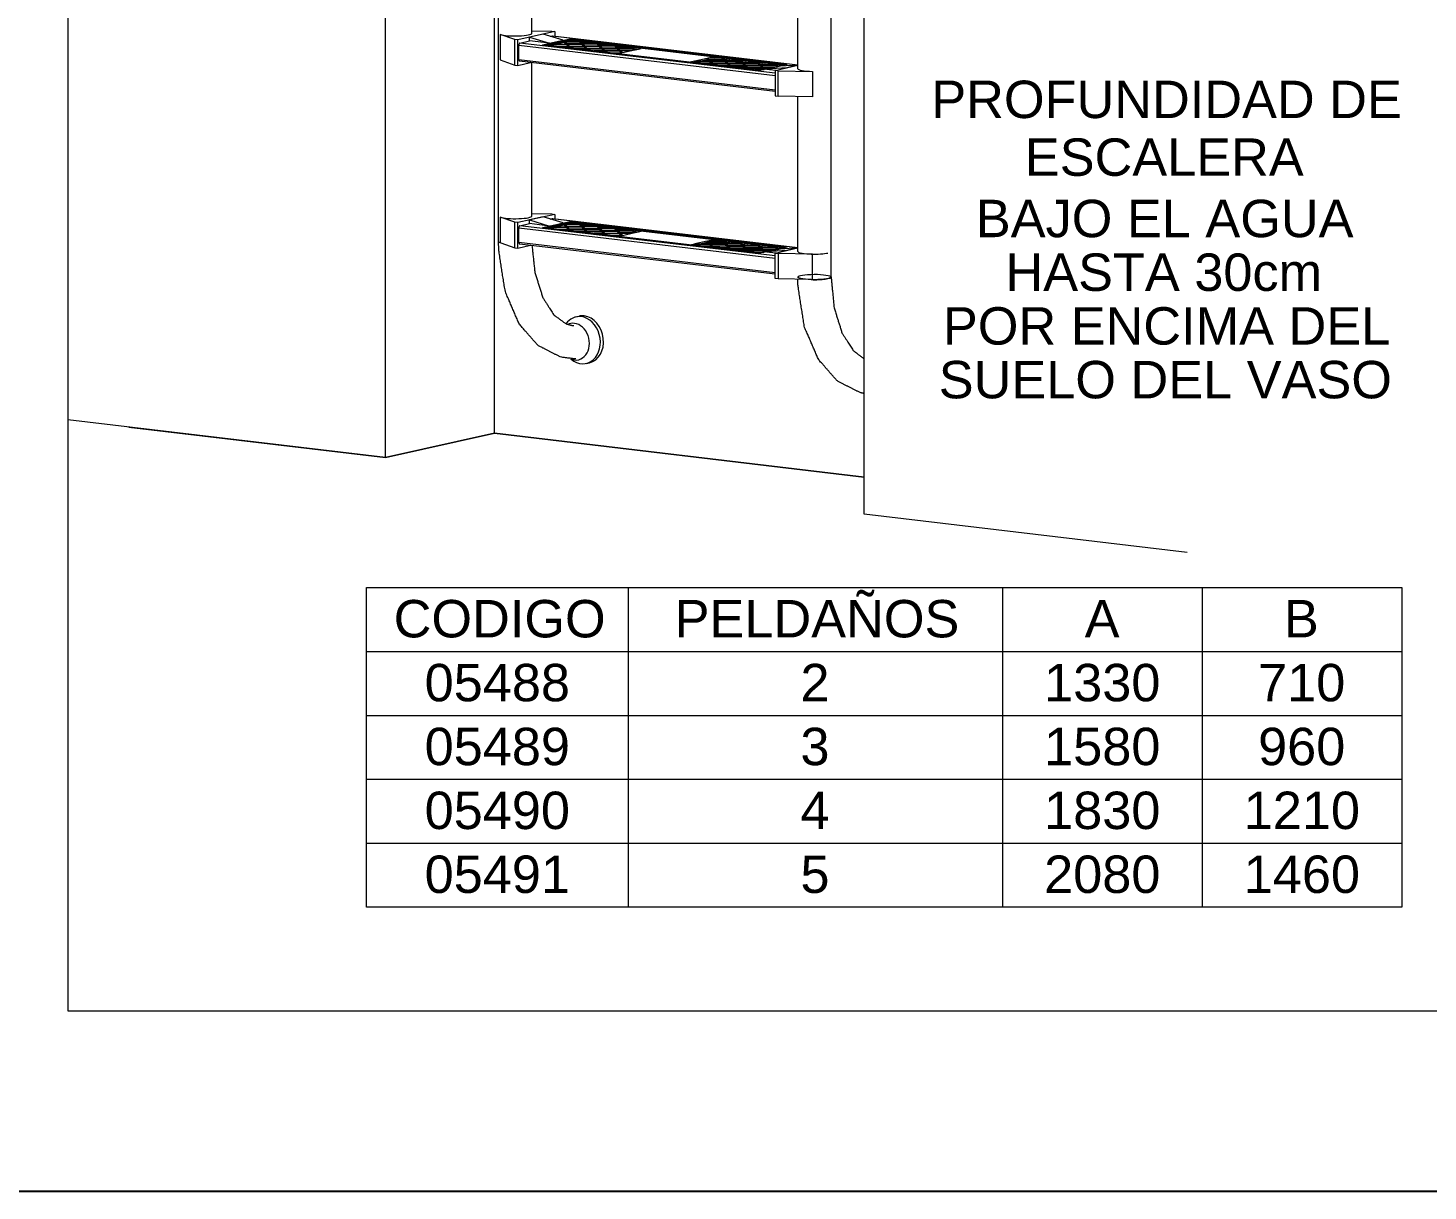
# Model space of a CAD drawing. Header units: millimetres. Extents: x 441156 to 441876, y 4514765 to 4515211.
# Drawn here: x 441280.01 to 441282.926, y 4514764.97 to 4514767.393 of the extents above; entities that cross this region are included whole.
import ezdxf

# ---------------------------------------------------------------- set-up
doc = ezdxf.new("R2010")
doc.units = ezdxf.units.MM
doc.layers.add('01_cartela', color=6, linetype='Continuous', plot=False)
doc.layers.add('A-DETL', color=7, linetype='Continuous', lineweight=50, true_color=0x008000)
doc.layers.add('G-ANNO-TEXT', color=7, linetype='Continuous', lineweight=9)
doc.styles.add('Arial_3', font='arial.ttf', dxfattribs={"height": 0.09})

msp = doc.modelspace()

# ---------------------------------------------------------------- linework, layer by layer
at = {"layer": '01_cartela', "color": 3}
msp.add_lwpolyline([(441262.99011848, 4514786.50546476), (441262.99011848, 4514764.97044075), (441293.62810654, 4514764.97044075), (441293.62810654, 4514786.50546476)], close=True, dxfattribs=at)
at = {"layer": 'A-DETL', "color": 7, "lineweight": 18}
for p, q in [((441280.09317569, 4514770.22837952), (441280.09317569, 4514765.34544075)), ((441280.9817441, 4514766.5488944), (441280.9817441, 4514768.58582382)), ((441280.75445161, 4514766.49829772), (441280.75445161, 4514768.53522715)), ((441280.9903839, 4514766.94827193), (441280.9903839, 4514768.52717733)), ((441281.68317371, 4514766.8744758), (441281.68317371, 4514768.45338148)), ((441281.75181874, 4514766.38022435), (441281.75181874, 4514768.41715378)), ((441281.05981926, 4514767.38219569), (441281.05981926, 4514767.70134072)), ((441281.61373836, 4514767.30839983), (441281.61373836, 4514767.63075505)), ((441280.9935712, 4514767.37983676), (441280.9935712, 4514767.32654784)), ((441281.02386312, 4514767.3691665), (441280.9935712, 4514767.37983676)), ((441281.02386312, 4514767.31587759), (441281.02386312, 4514767.3691665)), ((441281.03009667, 4514767.36842854), (441281.02386312, 4514767.3691665)), ((441281.10737612, 4514767.38563141), (441281.03009667, 4514767.36842854)), ((441281.08305582, 4514767.38021757), (441281.05441697, 4514767.37384239)), ((441281.05441697, 4514767.36622969), (441281.05441697, 4514767.37384239)), ((441281.05441697, 4514767.37384239), (441281.09618171, 4514767.36128536)), ((441281.05981926, 4514767.38718667), (441281.10114257, 4514767.38636937)), ((441281.08186229, 4514767.35809777), (441281.13913999, 4514767.37084813)), ((441281.12482057, 4514767.36766054), (441281.08305582, 4514767.38021757)), ((441281.09760423, 4514767.37584343), (441281.10283027, 4514767.37700678)), ((441281.10114257, 4514767.38636937), (441281.10737612, 4514767.38563141)), ((441281.10283027, 4514767.37700678), (441281.61373836, 4514767.31652289)), ((441281.10328377, 4514767.37703119), (441281.61373836, 4514767.31660099)), ((441281.10737612, 4514767.38563141), (441281.10737612, 4514767.37654672)), ((441281.13913999, 4514767.37084813), (441281.59169533, 4514767.31727234)), ((441281.13913999, 4514767.37084813), (441281.13913999, 4514767.36894496)), ((441281.03009667, 4514767.31513963), (441281.03009667, 4514767.36842854)), ((441281.03236959, 4514767.32706465), (441281.03236959, 4514767.35751546)), ((441281.03236959, 4514767.35751546), (441281.5661815, 4514767.2943201)), ((441281.03464252, 4514767.36182777), (441281.05441697, 4514767.36622969)), ((441281.5661815, 4514767.2989015), (441281.03464252, 4514767.36182777)), ((441281.09618171, 4514767.36128536), (441281.05441697, 4514767.36622969)), ((441281.53441762, 4514767.30452198), (441281.08186229, 4514767.35809777)), ((441281.08744359, 4514767.35743703), (441281.13913999, 4514767.36894496)), ((441281.10018813, 4514767.35899869), (441281.09118372, 4514767.35699425)), ((441281.09618171, 4514767.36128536), (441281.12482057, 4514767.36766054)), ((441281.10018813, 4514767.35709551), (441281.09676503, 4514767.35633351)), ((441281.10018813, 4514767.35709551), (441281.10018813, 4514767.35899869)), ((441281.10018813, 4514767.35899869), (441281.10353111, 4514767.35553251)), ((441281.10145899, 4514767.35577781), (441281.10018813, 4514767.35709551)), ((441281.12700864, 4514767.3649691), (441281.10147389, 4514767.35928491)), ((441281.10147389, 4514767.35928491), (441281.13174867, 4514767.36005439)), ((441281.13198734, 4514767.35980692), (441281.10171257, 4514767.35903743)), ((441281.10171257, 4514767.35903743), (441281.10529423, 4514767.35532378)), ((441281.13198734, 4514767.35790374), (441281.10350418, 4514767.3571798)), ((441281.12700864, 4514767.36306592), (441281.1111254, 4514767.35953021)), ((441281.11385113, 4514767.35431077), (441281.13672737, 4514767.35489221)), ((441281.13696604, 4514767.35464473), (441281.11561424, 4514767.35410204)), ((441281.12700864, 4514767.36306592), (441281.12700864, 4514767.3649691)), ((441281.13174867, 4514767.36005439), (441281.12700864, 4514767.3649691)), ((441281.12995706, 4514767.36000885), (441281.12700864, 4514767.36306592)), ((441281.14015261, 4514767.36789502), (441281.1282944, 4514767.36525531)), ((441281.1282944, 4514767.36525531), (441281.1564133, 4514767.36597)), ((441281.15817642, 4514767.36576127), (441281.12853308, 4514767.36500784)), ((441281.12853308, 4514767.36500784), (441281.1332731, 4514767.36009313)), ((441281.13696604, 4514767.35274156), (441281.12884897, 4514767.35253525)), ((441281.15817642, 4514767.3638581), (441281.13032469, 4514767.3631502)), ((441281.13198734, 4514767.35790374), (441281.13198734, 4514767.35980692)), ((441281.13672737, 4514767.35489221), (441281.13198734, 4514767.35980692)), ((441281.13493576, 4514767.35484667), (441281.13198734, 4514767.35790374)), ((441281.1332731, 4514767.36009313), (441281.16354788, 4514767.36086261)), ((441281.16378656, 4514767.36061514), (441281.13351178, 4514767.35984566)), ((441281.13351178, 4514767.35984566), (441281.1382518, 4514767.35493095)), ((441281.16378656, 4514767.35871197), (441281.13530339, 4514767.35798802)), ((441281.13696604, 4514767.35274156), (441281.13696604, 4514767.35464473)), ((441281.13696604, 4514767.35464473), (441281.14030903, 4514767.35117855)), ((441281.13823691, 4514767.35142386), (441281.13696604, 4514767.35274156)), ((441281.14015261, 4514767.36599185), (441281.13794591, 4514767.36550062)), ((441281.1382518, 4514767.35493095), (441281.16852658, 4514767.35570043)), ((441281.16876526, 4514767.35545296), (441281.13849048, 4514767.35468348)), ((441281.13849048, 4514767.35468348), (441281.14207214, 4514767.35096982)), ((441281.13913999, 4514767.36894496), (441281.58611402, 4514767.31602991)), ((441281.14015261, 4514767.36599185), (441281.14015261, 4514767.36789502)), ((441281.1564133, 4514767.36597), (441281.14015261, 4514767.36789502)), ((441281.14317857, 4514767.36563362), (441281.14015261, 4514767.36599185)), ((441281.16876526, 4514767.35354978), (441281.14028209, 4514767.35282584)), ((441281.15062904, 4514767.34995682), (441281.17350528, 4514767.35053825)), ((441281.17374396, 4514767.35029078), (441281.15239215, 4514767.34974809)), ((441281.15817642, 4514767.3638581), (441281.15817642, 4514767.36576127)), ((441281.16354788, 4514767.36086261), (441281.15890672, 4514767.36567482)), ((441281.15890672, 4514767.36567482), (441281.15890672, 4514767.36377164)), ((441281.15890672, 4514767.36377164), (441281.16175627, 4514767.36081708)), ((441281.19319122, 4514767.36161605), (441281.16066983, 4514767.36546609)), ((441281.16066983, 4514767.36546609), (441281.16507232, 4514767.36090136)), ((441281.17995648, 4514767.36127966), (441281.16274195, 4514767.36331761)), ((441281.16852658, 4514767.35570043), (441281.16378656, 4514767.36061514)), ((441281.16378656, 4514767.36061514), (441281.16378656, 4514767.35871197)), ((441281.16378656, 4514767.35871197), (441281.16673497, 4514767.3556549)), ((441281.16507232, 4514767.36090136), (441281.19319122, 4514767.36161605)), ((441281.19495433, 4514767.36140732), (441281.16531099, 4514767.36065389)), ((441281.16531099, 4514767.36065389), (441281.17005102, 4514767.35573918)), ((441281.17374396, 4514767.3483876), (441281.16562688, 4514767.3481813)), ((441281.19495433, 4514767.35950414), (441281.16710261, 4514767.35879625)), ((441281.16876526, 4514767.35354978), (441281.16876526, 4514767.35545296)), ((441281.17350528, 4514767.35053825), (441281.16876526, 4514767.35545296)), ((441281.17171367, 4514767.35049271), (441281.16876526, 4514767.35354978)), ((441281.17005102, 4514767.35573918), (441281.20032579, 4514767.35650866)), ((441281.20056447, 4514767.35626119), (441281.17028969, 4514767.35549171)), ((441281.17028969, 4514767.35549171), (441281.17502972, 4514767.350577)), ((441281.20056447, 4514767.35435801), (441281.17208131, 4514767.35363407)), ((441281.17374396, 4514767.3483876), (441281.17374396, 4514767.35029078)), ((441281.17374396, 4514767.35029078), (441281.17708694, 4514767.3468246)), ((441281.17501482, 4514767.3470699), (441281.17374396, 4514767.3483876)), ((441281.17502972, 4514767.350577), (441281.20530449, 4514767.35134648)), ((441281.20554317, 4514767.351099), (441281.17526839, 4514767.35032952)), ((441281.17526839, 4514767.35032952), (441281.17885005, 4514767.34661587)), ((441281.20554317, 4514767.34919583), (441281.17706, 4514767.34847188)), ((441281.18740695, 4514767.34560286), (441281.21028319, 4514767.3461843)), ((441281.21052187, 4514767.34593682), (441281.18917007, 4514767.34539413)), ((441281.19495433, 4514767.35950414), (441281.19495433, 4514767.36140732)), ((441281.20032579, 4514767.35650866), (441281.19568463, 4514767.36132086)), ((441281.19568463, 4514767.36132086), (441281.19568463, 4514767.35941769)), ((441281.19568463, 4514767.35941769), (441281.19853418, 4514767.35646312)), ((441281.22996913, 4514767.35726209), (441281.19744775, 4514767.36111214)), ((441281.19744775, 4514767.36111214), (441281.20185023, 4514767.3565474)), ((441281.2167344, 4514767.35692571), (441281.19951986, 4514767.35896365)), ((441281.20056447, 4514767.35435801), (441281.20056447, 4514767.35626119)), ((441281.20530449, 4514767.35134648), (441281.20056447, 4514767.35626119)), ((441281.20351288, 4514767.35130094), (441281.20056447, 4514767.35435801)), ((441281.20185023, 4514767.3565474), (441281.22996913, 4514767.35726209)), ((441281.23173224, 4514767.35705336), (441281.20208891, 4514767.35629993)), ((441281.20208891, 4514767.35629993), (441281.20682893, 4514767.35138522)), ((441281.21052187, 4514767.34403365), (441281.2024048, 4514767.34382734)), ((441281.23173224, 4514767.35515019), (441281.20388052, 4514767.35444229)), ((441281.20554317, 4514767.34919583), (441281.20554317, 4514767.351099)), ((441281.21028319, 4514767.3461843), (441281.20554317, 4514767.351099)), ((441281.20849158, 4514767.34613876), (441281.20554317, 4514767.34919583)), ((441281.20682893, 4514767.35138522), (441281.23710371, 4514767.3521547)), ((441281.23734238, 4514767.35190723), (441281.20706761, 4514767.35113775)), ((441281.20706761, 4514767.35113775), (441281.21180763, 4514767.34622304)), ((441281.23734238, 4514767.35000405), (441281.20885922, 4514767.34928011)), ((441281.21052187, 4514767.34403365), (441281.21052187, 4514767.34593682)), ((441281.21052187, 4514767.34593682), (441281.21386485, 4514767.34247064)), ((441281.21179273, 4514767.34271595), (441281.21052187, 4514767.34403365)), ((441281.21180763, 4514767.34622304), (441281.24208241, 4514767.34699252)), ((441281.24232108, 4514767.34674505), (441281.21204631, 4514767.34597557)), ((441281.21204631, 4514767.34597557), (441281.21562796, 4514767.34226191)), ((441281.24232108, 4514767.34484187), (441281.21383792, 4514767.34411793)), ((441281.22418487, 4514767.34124891), (441281.24706111, 4514767.34183034)), ((441281.24729978, 4514767.34158287), (441281.22594798, 4514767.34104018)), ((441281.23173224, 4514767.35515019), (441281.23173224, 4514767.35705336)), ((441281.23710371, 4514767.3521547), (441281.23246255, 4514767.35696691)), ((441281.23246255, 4514767.35696691), (441281.23246255, 4514767.35506373)), ((441281.23246255, 4514767.35506373), (441281.23531209, 4514767.35210916)), ((441281.26674704, 4514767.35290813), (441281.23422566, 4514767.35675818)), ((441281.23422566, 4514767.35675818), (441281.23862814, 4514767.35219345)), ((441281.25351231, 4514767.35257175), (441281.23629778, 4514767.3546097)), ((441281.24208241, 4514767.34699252), (441281.23734238, 4514767.35190723)), ((441281.23734238, 4514767.35190723), (441281.23734238, 4514767.35000405)), ((441281.23734238, 4514767.35000405), (441281.24029079, 4514767.34694699)), ((441281.23829537, 4514767.33957843), (441281.24729978, 4514767.34158287)), ((441281.23862814, 4514767.35219345), (441281.26674704, 4514767.35290813)), ((441281.26851015, 4514767.35269941), (441281.23886682, 4514767.35194597)), ((441281.23886682, 4514767.35194597), (441281.24360684, 4514767.34703127)), ((441281.26851015, 4514767.35079623), (441281.24065843, 4514767.35008834)), ((441281.24232108, 4514767.34484187), (441281.24232108, 4514767.34674505)), ((441281.24706111, 4514767.34183034), (441281.24232108, 4514767.34674505)), ((441281.24526949, 4514767.3417848), (441281.24232108, 4514767.34484187)), ((441281.24360684, 4514767.34703127), (441281.27388162, 4514767.34780075)), ((441281.2741203, 4514767.34755327), (441281.24384552, 4514767.34678379)), ((441281.24384552, 4514767.34678379), (441281.24858554, 4514767.34186908)), ((441281.26446879, 4514767.34540479), (441281.24563713, 4514767.34492616)), ((441281.24858554, 4514767.34186908), (441281.2741203, 4514767.34755327)), ((441281.26851015, 4514767.35079623), (441281.26851015, 4514767.35269941)), ((441281.27388162, 4514767.34780075), (441281.26924046, 4514767.35261295)), ((441281.26924046, 4514767.35261295), (441281.26924046, 4514767.35070977)), ((441281.26924046, 4514767.35070977), (441281.27209001, 4514767.34775521)), ((441281.27100357, 4514767.35240422), (441281.27540606, 4514767.34783949)), ((441281.28726426, 4514767.3504792), (441281.27100357, 4514767.35240422)), ((441281.27307569, 4514767.35025574), (441281.28168296, 4514767.34923677)), ((441281.27540606, 4514767.34783949), (441281.28726426, 4514767.3504792)), ((441280.9935712, 4514767.32654784), (441281.02386312, 4514767.31587759)), ((441281.02386312, 4514767.31587759), (441281.03009667, 4514767.31513963)), ((441281.03009667, 4514767.31513963), (441281.05673869, 4514767.3210703)), ((441281.5661815, 4514767.26386929), (441281.03236959, 4514767.32706465)), ((441281.5661815, 4514767.26075988), (441281.03418901, 4514767.32373985)), ((441281.05981926, 4514767.00156058), (441281.05981926, 4514767.32070561)), ((441281.39815156, 4514767.32372427), (441281.38914715, 4514767.32171983)), ((441281.39472846, 4514767.32105909), (441281.39815156, 4514767.32182109)), ((441281.39815156, 4514767.32182109), (441281.39815156, 4514767.32372427)), ((441281.39815156, 4514767.32372427), (441281.40149454, 4514767.32025809)), ((441281.39815156, 4514767.32182109), (441281.39942242, 4514767.32050339)), ((441281.42497207, 4514767.32969468), (441281.39943732, 4514767.32401049)), ((441281.39943732, 4514767.32401049), (441281.4297121, 4514767.32477997)), ((441281.42995077, 4514767.32453249), (441281.399676, 4514767.32376302)), ((441281.399676, 4514767.32376302), (441281.40325766, 4514767.32004936)), ((441281.40146761, 4514767.32190538), (441281.42995077, 4514767.32262932)), ((441281.40908883, 4514767.3242558), (441281.42497207, 4514767.3277915)), ((441281.41181456, 4514767.31903635), (441281.4346908, 4514767.31961779)), ((441281.43492947, 4514767.31937031), (441281.41357767, 4514767.31882763)), ((441281.42497207, 4514767.3277915), (441281.42497207, 4514767.32969468)), ((441281.4297121, 4514767.32477997), (441281.42497207, 4514767.32969468)), ((441281.42497207, 4514767.3277915), (441281.42792048, 4514767.32473443)), ((441281.43811604, 4514767.3326206), (441281.42625783, 4514767.3299809)), ((441281.42625783, 4514767.3299809), (441281.45437673, 4514767.33069558)), ((441281.45613984, 4514767.33048685), (441281.42649651, 4514767.32973342)), ((441281.42649651, 4514767.32973342), (441281.43123653, 4514767.32481871)), ((441281.4268124, 4514767.31726083), (441281.43492947, 4514767.31746714)), ((441281.42828812, 4514767.32787578), (441281.45613984, 4514767.32858368)), ((441281.42995077, 4514767.32262932), (441281.42995077, 4514767.32453249)), ((441281.4346908, 4514767.31961779), (441281.42995077, 4514767.32453249)), ((441281.42995077, 4514767.32262932), (441281.43289918, 4514767.31957225)), ((441281.43123653, 4514767.32481871), (441281.46151131, 4514767.32558819)), ((441281.46174999, 4514767.32534072), (441281.43147521, 4514767.32457124)), ((441281.43147521, 4514767.32457124), (441281.43621523, 4514767.31965653)), ((441281.43326682, 4514767.3227136), (441281.46174999, 4514767.32343755)), ((441281.43492947, 4514767.31746714), (441281.43492947, 4514767.31937031)), ((441281.43492947, 4514767.31937031), (441281.43827246, 4514767.31590413)), ((441281.43492947, 4514767.31746714), (441281.43620034, 4514767.31614944)), ((441281.43811604, 4514767.33071743), (441281.43590934, 4514767.3302262)), ((441281.43621523, 4514767.31965653), (441281.46649001, 4514767.32042601)), ((441281.46672869, 4514767.32017854), (441281.43645391, 4514767.31940906)), ((441281.43645391, 4514767.31940906), (441281.44003557, 4514767.3156954)), ((441281.45437673, 4514767.33069558), (441281.43811604, 4514767.3326206)), ((441281.43811604, 4514767.3326206), (441281.43811604, 4514767.33071743)), ((441281.43811604, 4514767.33071743), (441281.441142, 4514767.3303592)), ((441281.43824552, 4514767.31755142), (441281.46672869, 4514767.31827536)), ((441281.44859247, 4514767.3146824), (441281.47146871, 4514767.31526383)), ((441281.47170739, 4514767.31501636), (441281.45035558, 4514767.31447367)), ((441281.45613984, 4514767.32858368), (441281.45613984, 4514767.33048685)), ((441281.45687015, 4514767.32849722), (441281.45687015, 4514767.3304004)), ((441281.46151131, 4514767.32558819), (441281.45687015, 4514767.3304004)), ((441281.45687015, 4514767.32849722), (441281.4597197, 4514767.32554266)), ((441281.49115464, 4514767.32634162), (441281.45863326, 4514767.33019167)), ((441281.45863326, 4514767.33019167), (441281.46303575, 4514767.32562694)), ((441281.46070538, 4514767.32804319), (441281.47791991, 4514767.32600524)), ((441281.46174999, 4514767.32343755), (441281.46174999, 4514767.32534072)), ((441281.46649001, 4514767.32042601), (441281.46174999, 4514767.32534072)), ((441281.46174999, 4514767.32343755), (441281.4646984, 4514767.32038048)), ((441281.46303575, 4514767.32562694), (441281.49115464, 4514767.32634162)), ((441281.49291776, 4514767.3261329), (441281.46327442, 4514767.32537947)), ((441281.46327442, 4514767.32537947), (441281.46801445, 4514767.32046476)), ((441281.46359031, 4514767.31290687), (441281.47170739, 4514767.31311318)), ((441281.46506603, 4514767.32352183), (441281.49291776, 4514767.32422972)), ((441281.46672869, 4514767.31827536), (441281.46672869, 4514767.32017854)), ((441281.47146871, 4514767.31526383), (441281.46672869, 4514767.32017854)), ((441281.46672869, 4514767.31827536), (441281.4696771, 4514767.31521829)), ((441281.46801445, 4514767.32046476), (441281.49828922, 4514767.32123424)), ((441281.4985279, 4514767.32098677), (441281.46825312, 4514767.32021729)), ((441281.46825312, 4514767.32021729), (441281.47299315, 4514767.31530258)), ((441281.47004473, 4514767.31835965), (441281.4985279, 4514767.31908359)), ((441281.47170739, 4514767.31311318), (441281.47170739, 4514767.31501636)), ((441281.47170739, 4514767.31501636), (441281.47505037, 4514767.31155017)), ((441281.47170739, 4514767.31311318), (441281.47297825, 4514767.31179548)), ((441281.47299315, 4514767.31530258), (441281.50326792, 4514767.31607206)), ((441281.5035066, 4514767.31582458), (441281.47323182, 4514767.3150551)), ((441281.47323182, 4514767.3150551), (441281.47681348, 4514767.31134145)), ((441281.47502343, 4514767.31319746), (441281.5035066, 4514767.31392141)), ((441281.48537038, 4514767.31032844), (441281.50824662, 4514767.31090988)), ((441281.49291776, 4514767.32422972), (441281.49291776, 4514767.3261329)), ((441281.49364806, 4514767.32414327), (441281.49364806, 4514767.32604644)), ((441281.49828922, 4514767.32123424), (441281.49364806, 4514767.32604644)), ((441281.49364806, 4514767.32414327), (441281.49649761, 4514767.3211887)), ((441281.52793256, 4514767.32198767), (441281.49541118, 4514767.32583772)), ((441281.49541118, 4514767.32583772), (441281.49981366, 4514767.32127298)), ((441281.49748329, 4514767.32368923), (441281.51469783, 4514767.32165129)), ((441281.50326792, 4514767.31607206), (441281.4985279, 4514767.32098677)), ((441281.4985279, 4514767.32098677), (441281.4985279, 4514767.31908359)), ((441281.4985279, 4514767.31908359), (441281.50147631, 4514767.31602652)), ((441281.49981366, 4514767.32127298), (441281.52793256, 4514767.32198767)), ((441281.52969567, 4514767.32177894), (441281.50005234, 4514767.32102551)), ((441281.50005234, 4514767.32102551), (441281.50479236, 4514767.3161108)), ((441281.50184395, 4514767.31916787), (441281.52969567, 4514767.31987577)), ((441281.5035066, 4514767.31392141), (441281.5035066, 4514767.31582458)), ((441281.50824662, 4514767.31090988), (441281.5035066, 4514767.31582458)), ((441281.5035066, 4514767.31392141), (441281.50645501, 4514767.31086434)), ((441281.50479236, 4514767.3161108), (441281.53506714, 4514767.31688028)), ((441281.53530581, 4514767.31663281), (441281.50503104, 4514767.31586333)), ((441281.50503104, 4514767.31586333), (441281.50977106, 4514767.31094862)), ((441281.50682265, 4514767.31400569), (441281.53530581, 4514767.31472964)), ((441281.50977106, 4514767.31094862), (441281.54004584, 4514767.3117181)), ((441281.54028451, 4514767.31147063), (441281.51000973, 4514767.31070115)), ((441281.52969567, 4514767.31987577), (441281.52969567, 4514767.32177894)), ((441281.53042598, 4514767.31978931), (441281.53042598, 4514767.32169249)), ((441281.53506714, 4514767.31688028), (441281.53042598, 4514767.32169249)), ((441281.53042598, 4514767.31978931), (441281.53327552, 4514767.31683475)), ((441281.56471047, 4514767.31763371), (441281.53218909, 4514767.32148376)), ((441281.53218909, 4514767.32148376), (441281.53659157, 4514767.31691903)), ((441281.53426121, 4514767.31933528), (441281.55147574, 4514767.31729733)), ((441281.59169533, 4514767.31727234), (441281.53441762, 4514767.30452198)), ((441281.53530581, 4514767.31472964), (441281.53530581, 4514767.31663281)), ((441281.54004584, 4514767.3117181), (441281.53530581, 4514767.31663281)), ((441281.53530581, 4514767.31472964), (441281.53825422, 4514767.31167256)), ((441281.53659157, 4514767.31691903), (441281.56471047, 4514767.31763371)), ((441281.56647358, 4514767.31742499), (441281.53683025, 4514767.31667156)), ((441281.53683025, 4514767.31667156), (441281.54157027, 4514767.31175685)), ((441281.53862186, 4514767.31481392), (441281.56647358, 4514767.31552181)), ((441281.54476472, 4514767.30682531), (441281.54028451, 4514767.31147063)), ((441281.54028451, 4514767.31147063), (441281.54028451, 4514767.30956745)), ((441281.54157027, 4514767.31175685), (441281.57005344, 4514767.31248079)), ((441281.56889985, 4514767.31219793), (441281.54180895, 4514767.31150937)), ((441281.54180895, 4514767.31150937), (441281.54605048, 4514767.30711152)), ((441281.54873705, 4514767.30770957), (441281.5773759, 4514767.31408475)), ((441281.5661815, 4514767.30496411), (441281.61373836, 4514767.31555055)), ((441281.56647358, 4514767.31552181), (441281.56647358, 4514767.31742499)), ((441281.56720389, 4514767.31543535), (441281.56720389, 4514767.31733853)), ((441281.56720389, 4514767.31733853), (441281.57158524, 4514767.31279571)), ((441281.56720389, 4514767.31543535), (441281.57005344, 4514767.31248079)), ((441281.58338651, 4514767.31542275), (441281.568967, 4514767.3171298)), ((441281.568967, 4514767.3171298), (441281.572871, 4514767.31308193)), ((441281.57103912, 4514767.31498132), (441281.57780521, 4514767.31418032)), ((441281.5773759, 4514767.31408475), (441281.61373836, 4514767.31640797)), ((441281.61373836, 4514767.31555055), (441281.5905018, 4514767.31037795)), ((441281.5084853, 4514767.3106624), (441281.48713349, 4514767.31011971)), ((441281.50036823, 4514767.30855292), (441281.5084853, 4514767.30875923)), ((441281.5084853, 4514767.30875923), (441281.5084853, 4514767.3106624)), ((441281.5084853, 4514767.3106624), (441281.51182828, 4514767.30719622)), ((441281.5084853, 4514767.30875923), (441281.50975616, 4514767.30744153)), ((441281.51000973, 4514767.31070115), (441281.51359139, 4514767.30698749)), ((441281.51180135, 4514767.30884351), (441281.54028451, 4514767.30956745)), ((441281.52214829, 4514767.30597448), (441281.5433651, 4514767.30651374)), ((441281.54207934, 4514767.30622752), (441281.52391141, 4514767.30576576)), ((441281.54028451, 4514767.30956745), (441281.54325362, 4514767.30648892)), ((441281.54360056, 4514767.30965174), (441281.55924835, 4514767.31004945)), ((441281.5905018, 4514767.31037795), (441281.54873705, 4514767.30770957)), ((441281.54873705, 4514767.30770957), (441281.56817657, 4514767.30540822)), ((441281.57241504, 4514767.30422615), (441281.5661815, 4514767.30496411)), ((441281.5661815, 4514767.30496411), (441281.5661815, 4514767.25167519)), ((441281.57241504, 4514767.25093723), (441281.57241504, 4514767.30422615)), ((441281.57241504, 4514767.30422615), (441281.6442573, 4514767.30280524)), ((441281.6442573, 4514767.30280524), (441281.6442573, 4514767.24951633)), ((441281.5661815, 4514767.25167519), (441281.57241504, 4514767.25093723)), ((441281.6442573, 4514767.24951633), (441281.57241504, 4514767.25093723)), ((441281.61373836, 4514766.92776472), (441281.61373836, 4514767.25011993)), ((441281.02386312, 4514766.98853139), (441280.9935712, 4514766.99920165)), ((441280.9935712, 4514766.99920165), (441280.9935712, 4514766.94587492)), ((441281.10737612, 4514767.0049963), (441281.03009667, 4514766.98779343)), ((441281.08305582, 4514766.99958245), (441281.05441697, 4514766.99320728)), ((441281.05441697, 4514766.98559457), (441281.05441697, 4514766.99320728)), ((441281.05441697, 4514766.99320728), (441281.09618171, 4514766.98065025)), ((441281.05981926, 4514767.00655155), (441281.10114257, 4514767.00573426)), ((441281.08186229, 4514766.97746266), (441281.13913999, 4514766.99021302)), ((441281.12482057, 4514766.98702543), (441281.08305582, 4514766.99958245)), ((441281.09760423, 4514766.99520832), (441281.10283027, 4514766.99637167)), ((441281.10114257, 4514767.00573426), (441281.10737612, 4514767.0049963)), ((441281.10283027, 4514766.99637167), (441281.61373836, 4514766.93588778)), ((441281.10328377, 4514766.99639608), (441281.61373836, 4514766.93596588)), ((441281.10737612, 4514767.0049963), (441281.10737612, 4514766.99591161)), ((441281.13913999, 4514766.99021302), (441281.59169533, 4514766.93663723)), ((441281.13913999, 4514766.99021302), (441281.13913999, 4514766.98830985)), ((441281.02386312, 4514766.93524247), (441281.02386312, 4514766.98853139)), ((441281.03009667, 4514766.98779343), (441281.02386312, 4514766.98853139)), ((441281.03009667, 4514766.93450451), (441281.03009667, 4514766.98779343)), ((441281.03236959, 4514766.94642953), (441281.03236959, 4514766.97688034)), ((441281.03236959, 4514766.97688034), (441281.5661815, 4514766.91368499)), ((441281.03464252, 4514766.98119266), (441281.05441697, 4514766.98559457)), ((441281.5661815, 4514766.91826638), (441281.03464252, 4514766.98119266)), ((441281.09618171, 4514766.98065025), (441281.05441697, 4514766.98559457)), ((441281.53441762, 4514766.92388687), (441281.08186229, 4514766.97746266)), ((441281.08744359, 4514766.97680192), (441281.13913999, 4514766.98830985)), ((441281.10018813, 4514766.97836358), (441281.09118372, 4514766.97635914)), ((441281.09618171, 4514766.98065025), (441281.12482057, 4514766.98702543)), ((441281.10018813, 4514766.9764604), (441281.09676503, 4514766.9756984)), ((441281.10018813, 4514766.9764604), (441281.10018813, 4514766.97836358)), ((441281.10018813, 4514766.97836358), (441281.10353111, 4514766.97489739)), ((441281.10145899, 4514766.9751427), (441281.10018813, 4514766.9764604)), ((441281.12700864, 4514766.98433398), (441281.10147389, 4514766.9786498)), ((441281.10147389, 4514766.9786498), (441281.13174867, 4514766.97941928)), ((441281.13198734, 4514766.9791718), (441281.10171257, 4514766.97840232)), ((441281.10171257, 4514766.97840232), (441281.10529423, 4514766.97468867)), ((441281.13198734, 4514766.97726863), (441281.10350418, 4514766.97654468)), ((441281.12700864, 4514766.98243081), (441281.1111254, 4514766.9788951)), ((441281.11385113, 4514766.97367566), (441281.13672737, 4514766.97425709)), ((441281.13696604, 4514766.97400962), (441281.11561424, 4514766.97346693)), ((441281.12700864, 4514766.98243081), (441281.12700864, 4514766.98433398)), ((441281.13174867, 4514766.97941928), (441281.12700864, 4514766.98433398)), ((441281.12995706, 4514766.97937374), (441281.12700864, 4514766.98243081)), ((441281.14015261, 4514766.98725991), (441281.1282944, 4514766.9846202)), ((441281.1282944, 4514766.9846202), (441281.1564133, 4514766.98533489)), ((441281.15817642, 4514766.98512616), (441281.12853308, 4514766.98437273)), ((441281.12853308, 4514766.98437273), (441281.1332731, 4514766.97945802)), ((441281.13696604, 4514766.97210645), (441281.12884897, 4514766.97190014)), ((441281.15817642, 4514766.98322299), (441281.13032469, 4514766.98251509)), ((441281.13198734, 4514766.97726863), (441281.13198734, 4514766.9791718)), ((441281.13672737, 4514766.97425709), (441281.13198734, 4514766.9791718)), ((441281.13493576, 4514766.97421156), (441281.13198734, 4514766.97726863)), ((441281.1332731, 4514766.97945802), (441281.16354788, 4514766.9802275)), ((441281.16378656, 4514766.97998003), (441281.13351178, 4514766.97921055)), ((441281.13351178, 4514766.97921055), (441281.1382518, 4514766.97429584)), ((441281.16378656, 4514766.97807685), (441281.13530339, 4514766.97735291)), ((441281.13696604, 4514766.97210645), (441281.13696604, 4514766.97400962)), ((441281.13696604, 4514766.97400962), (441281.14030903, 4514766.97054344)), ((441281.13823691, 4514766.97078875), (441281.13696604, 4514766.97210645)), ((441281.14015261, 4514766.98535673), (441281.13794591, 4514766.98486551)), ((441281.1382518, 4514766.97429584), (441281.16852658, 4514766.97506532)), ((441281.16876526, 4514766.97481785), (441281.13849048, 4514766.97404837)), ((441281.13849048, 4514766.97404837), (441281.14207214, 4514766.97033471)), ((441281.13913999, 4514766.98830985), (441281.58611402, 4514766.9353948)), ((441281.14015261, 4514766.98535673), (441281.14015261, 4514766.98725991)), ((441281.1564133, 4514766.98533489), (441281.14015261, 4514766.98725991)), ((441281.14317857, 4514766.98499851), (441281.14015261, 4514766.98535673)), ((441281.16876526, 4514766.97291467), (441281.14028209, 4514766.97219073)), ((441281.15062904, 4514766.9693217), (441281.17350528, 4514766.96990314)), ((441281.17374396, 4514766.96965567), (441281.15239215, 4514766.96911298)), ((441281.15817642, 4514766.98322299), (441281.15817642, 4514766.98512616)), ((441281.16354788, 4514766.9802275), (441281.15890672, 4514766.9850397)), ((441281.15890672, 4514766.9850397), (441281.15890672, 4514766.98313653)), ((441281.15890672, 4514766.98313653), (441281.16175627, 4514766.98018196)), ((441281.19319122, 4514766.98098093), (441281.16066983, 4514766.98483098)), ((441281.16066983, 4514766.98483098), (441281.16507232, 4514766.98026625)), ((441281.17995648, 4514766.98064455), (441281.16274195, 4514766.98268249)), ((441281.16852658, 4514766.97506532), (441281.16378656, 4514766.97998003)), ((441281.16378656, 4514766.97998003), (441281.16378656, 4514766.97807685)), ((441281.16378656, 4514766.97807685), (441281.16673497, 4514766.97501978)), ((441281.16507232, 4514766.98026625), (441281.19319122, 4514766.98098093)), ((441281.19495433, 4514766.98077221), (441281.16531099, 4514766.98001877)), ((441281.16531099, 4514766.98001877), (441281.17005102, 4514766.97510407)), ((441281.17374396, 4514766.96775249), (441281.16562688, 4514766.96754618)), ((441281.19495433, 4514766.97886903), (441281.16710261, 4514766.97816114)), ((441281.16876526, 4514766.97291467), (441281.16876526, 4514766.97481785)), ((441281.17350528, 4514766.96990314), (441281.16876526, 4514766.97481785)), ((441281.17171367, 4514766.9698576), (441281.16876526, 4514766.97291467)), ((441281.17005102, 4514766.97510407), (441281.20032579, 4514766.97587355)), ((441281.20056447, 4514766.97562607), (441281.17028969, 4514766.97485659)), ((441281.17028969, 4514766.97485659), (441281.17502972, 4514766.96994188)), ((441281.20056447, 4514766.9737229), (441281.17208131, 4514766.97299895)), ((441281.17374396, 4514766.96775249), (441281.17374396, 4514766.96965567)), ((441281.17374396, 4514766.96965567), (441281.17708694, 4514766.96618948)), ((441281.17501482, 4514766.96643479), (441281.17374396, 4514766.96775249)), ((441281.17502972, 4514766.96994188), (441281.20530449, 4514766.97071136)), ((441281.20554317, 4514766.97046389), (441281.17526839, 4514766.96969441)), ((441281.17526839, 4514766.96969441), (441281.17885005, 4514766.96598076)), ((441281.20554317, 4514766.96856072), (441281.17706, 4514766.96783677)), ((441281.18740695, 4514766.96496775), (441281.21028319, 4514766.96554918)), ((441281.21052187, 4514766.96530171), (441281.18917007, 4514766.96475902)), ((441281.19495433, 4514766.97886903), (441281.19495433, 4514766.98077221)), ((441281.20032579, 4514766.97587355), (441281.19568463, 4514766.98068575)), ((441281.19568463, 4514766.98068575), (441281.19568463, 4514766.97878257)), ((441281.19568463, 4514766.97878257), (441281.19853418, 4514766.97582801)), ((441281.22996913, 4514766.97662698), (441281.19744775, 4514766.98047702)), ((441281.19744775, 4514766.98047702), (441281.20185023, 4514766.97591229)), ((441281.2167344, 4514766.97629059), (441281.19951986, 4514766.97832854)), ((441281.20056447, 4514766.9737229), (441281.20056447, 4514766.97562607)), ((441281.20530449, 4514766.97071136), (441281.20056447, 4514766.97562607)), ((441281.20351288, 4514766.97066583), (441281.20056447, 4514766.9737229)), ((441281.20185023, 4514766.97591229), (441281.22996913, 4514766.97662698)), ((441281.23173224, 4514766.97641825), (441281.20208891, 4514766.97566482)), ((441281.20208891, 4514766.97566482), (441281.20682893, 4514766.97075011)), ((441281.21052187, 4514766.96339853), (441281.2024048, 4514766.96319223)), ((441281.23173224, 4514766.97451508), (441281.20388052, 4514766.97380718)), ((441281.20554317, 4514766.96856072), (441281.20554317, 4514766.97046389)), ((441281.21028319, 4514766.96554918), (441281.20554317, 4514766.97046389)), ((441281.20849158, 4514766.96550365), (441281.20554317, 4514766.96856072)), ((441281.20682893, 4514766.97075011), (441281.23710371, 4514766.97151959)), ((441281.23734238, 4514766.97127212), (441281.20706761, 4514766.97050264)), ((441281.20706761, 4514766.97050264), (441281.21180763, 4514766.96558793)), ((441281.23734238, 4514766.96936894), (441281.20885922, 4514766.968645)), ((441281.21052187, 4514766.96339853), (441281.21052187, 4514766.96530171)), ((441281.21052187, 4514766.96530171), (441281.21386485, 4514766.96183553)), ((441281.21179273, 4514766.96208084), (441281.21052187, 4514766.96339853)), ((441281.21180763, 4514766.96558793), (441281.24208241, 4514766.96635741)), ((441281.24232108, 4514766.96610994), (441281.21204631, 4514766.96534046)), ((441281.21204631, 4514766.96534046), (441281.21562796, 4514766.9616268)), ((441281.24232108, 4514766.96420676), (441281.21383792, 4514766.96348282)), ((441281.22418487, 4514766.96061379), (441281.24706111, 4514766.96119523)), ((441281.24729978, 4514766.96094775), (441281.22594798, 4514766.96040506)), ((441281.23173224, 4514766.97451508), (441281.23173224, 4514766.97641825)), ((441281.23710371, 4514766.97151959), (441281.23246255, 4514766.97633179)), ((441281.23246255, 4514766.97633179), (441281.23246255, 4514766.97442862)), ((441281.23246255, 4514766.97442862), (441281.23531209, 4514766.97147405)), ((441281.26674704, 4514766.97227302), (441281.23422566, 4514766.97612307)), ((441281.23422566, 4514766.97612307), (441281.23862814, 4514766.97155834)), ((441281.25351231, 4514766.97193664), (441281.23629778, 4514766.97397458)), ((441281.24208241, 4514766.96635741), (441281.23734238, 4514766.97127212)), ((441281.23734238, 4514766.97127212), (441281.23734238, 4514766.96936894)), ((441281.23734238, 4514766.96936894), (441281.24029079, 4514766.96631187)), ((441281.23829537, 4514766.95894332), (441281.24729978, 4514766.96094775)), ((441281.23862814, 4514766.97155834), (441281.26674704, 4514766.97227302)), ((441281.26851015, 4514766.97206429), (441281.23886682, 4514766.97131086)), ((441281.23886682, 4514766.97131086), (441281.24360684, 4514766.96639615)), ((441281.26851015, 4514766.97016112), (441281.24065843, 4514766.96945322)), ((441281.24232108, 4514766.96420676), (441281.24232108, 4514766.96610994)), ((441281.24706111, 4514766.96119523), (441281.24232108, 4514766.96610994)), ((441281.24526949, 4514766.96114969), (441281.24232108, 4514766.96420676)), ((441281.24360684, 4514766.96639615), (441281.27388162, 4514766.96716563)), ((441281.2741203, 4514766.96691816), (441281.24384552, 4514766.96614868)), ((441281.24384552, 4514766.96614868), (441281.24858554, 4514766.96123397)), ((441281.26446879, 4514766.96476968), (441281.24563713, 4514766.96429104)), ((441281.24858554, 4514766.96123397), (441281.2741203, 4514766.96691816)), ((441281.26851015, 4514766.97016112), (441281.26851015, 4514766.97206429)), ((441281.27388162, 4514766.96716563), (441281.26924046, 4514766.97197784)), ((441281.26924046, 4514766.97197784), (441281.26924046, 4514766.97007466)), ((441281.26924046, 4514766.97007466), (441281.27209001, 4514766.9671201)), ((441281.27100357, 4514766.97176911), (441281.27540606, 4514766.96720438)), ((441281.28726426, 4514766.96984409), (441281.27100357, 4514766.97176911)), ((441281.27307569, 4514766.96962063), (441281.28168296, 4514766.96860166)), ((441281.27540606, 4514766.96720438), (441281.28726426, 4514766.96984409)), ((441280.99468375, 4514766.94552084), (441281.02386312, 4514766.93524247)), ((441281.02386312, 4514766.93524247), (441281.03009667, 4514766.93450451)), ((441281.03009667, 4514766.93450451), (441281.05673869, 4514766.94043519)), ((441281.5661815, 4514766.88323418), (441281.03236959, 4514766.94642953)), ((441281.5661815, 4514766.88012477), (441281.03418901, 4514766.94310473)), ((441281.39815156, 4514766.94308916), (441281.38914715, 4514766.94108472)), ((441281.39472846, 4514766.94042398), (441281.39815156, 4514766.94118598)), ((441281.39815156, 4514766.94118598), (441281.39815156, 4514766.94308916)), ((441281.39815156, 4514766.94308916), (441281.40149454, 4514766.93962297)), ((441281.39815156, 4514766.94118598), (441281.39942242, 4514766.93986828)), ((441281.42497207, 4514766.94905956), (441281.39943732, 4514766.94337538)), ((441281.39943732, 4514766.94337538), (441281.4297121, 4514766.94414486)), ((441281.42995077, 4514766.94389738), (441281.399676, 4514766.9431279)), ((441281.399676, 4514766.9431279), (441281.40325766, 4514766.93941425)), ((441281.40146761, 4514766.94127026), (441281.42995077, 4514766.94199421)), ((441281.40908883, 4514766.94362068), (441281.42497207, 4514766.94715639)), ((441281.41181456, 4514766.93840124), (441281.4346908, 4514766.93898267)), ((441281.43492947, 4514766.9387352), (441281.41357767, 4514766.93819251)), ((441281.42497207, 4514766.94715639), (441281.42497207, 4514766.94905956)), ((441281.4297121, 4514766.94414486), (441281.42497207, 4514766.94905956)), ((441281.42497207, 4514766.94715639), (441281.42792048, 4514766.94409932)), ((441281.43811604, 4514766.95198549), (441281.42625783, 4514766.94934578)), ((441281.42625783, 4514766.94934578), (441281.45437673, 4514766.95006047)), ((441281.45613984, 4514766.94985174), (441281.42649651, 4514766.94909831)), ((441281.42649651, 4514766.94909831), (441281.43123653, 4514766.9441836)), ((441281.4268124, 4514766.93662572), (441281.43492947, 4514766.93683203)), ((441281.42828812, 4514766.94724067), (441281.45613984, 4514766.94794857)), ((441281.42995077, 4514766.94199421), (441281.42995077, 4514766.94389738)), ((441281.4346908, 4514766.93898267), (441281.42995077, 4514766.94389738)), ((441281.42995077, 4514766.94199421), (441281.43289918, 4514766.93893714)), ((441281.43123653, 4514766.9441836), (441281.46151131, 4514766.94495308)), ((441281.46174999, 4514766.94470561), (441281.43147521, 4514766.94393613)), ((441281.43147521, 4514766.94393613), (441281.43621523, 4514766.93902142)), ((441281.43326682, 4514766.94207849), (441281.46174999, 4514766.94280243)), ((441281.43492947, 4514766.93683203), (441281.43492947, 4514766.9387352)), ((441281.43492947, 4514766.9387352), (441281.43827246, 4514766.93526902)), ((441281.43492947, 4514766.93683203), (441281.43620034, 4514766.93551433)), ((441281.43811604, 4514766.95008232), (441281.43590934, 4514766.94959109)), ((441281.43621523, 4514766.93902142), (441281.46649001, 4514766.9397909)), ((441281.46672869, 4514766.93954343), (441281.43645391, 4514766.93877395)), ((441281.43645391, 4514766.93877395), (441281.44003557, 4514766.93506029)), ((441281.45437673, 4514766.95006047), (441281.43811604, 4514766.95198549)), ((441281.43811604, 4514766.95198549), (441281.43811604, 4514766.95008232)), ((441281.43811604, 4514766.95008232), (441281.441142, 4514766.94972409)), ((441281.43824552, 4514766.93691631), (441281.46672869, 4514766.93764025)), ((441281.44859247, 4514766.93404728), (441281.47146871, 4514766.93462872)), ((441281.47170739, 4514766.93438125), (441281.45035558, 4514766.93383856)), ((441281.45613984, 4514766.94794857), (441281.45613984, 4514766.94985174)), ((441281.45687015, 4514766.94786211), (441281.45687015, 4514766.94976528)), ((441281.46151131, 4514766.94495308), (441281.45687015, 4514766.94976528)), ((441281.45687015, 4514766.94786211), (441281.4597197, 4514766.94490755)), ((441281.49115464, 4514766.94570651), (441281.45863326, 4514766.94955656)), ((441281.45863326, 4514766.94955656), (441281.46303575, 4514766.94499183)), ((441281.46070538, 4514766.94740808), (441281.47791991, 4514766.94537013)), ((441281.46174999, 4514766.94280243), (441281.46174999, 4514766.94470561)), ((441281.46649001, 4514766.9397909), (441281.46174999, 4514766.94470561)), ((441281.46174999, 4514766.94280243), (441281.4646984, 4514766.93974536)), ((441281.46303575, 4514766.94499183), (441281.49115464, 4514766.94570651)), ((441281.49291776, 4514766.94549779), (441281.46327442, 4514766.94474436)), ((441281.46327442, 4514766.94474436), (441281.46801445, 4514766.93982964)), ((441281.46359031, 4514766.93227176), (441281.47170739, 4514766.93247807)), ((441281.46506603, 4514766.94288672), (441281.49291776, 4514766.94359461)), ((441281.46672869, 4514766.93764025), (441281.46672869, 4514766.93954343)), ((441281.47146871, 4514766.93462872), (441281.46672869, 4514766.93954343)), ((441281.46672869, 4514766.93764025), (441281.4696771, 4514766.93458318)), ((441281.46801445, 4514766.93982964), (441281.49828922, 4514766.94059912)), ((441281.4985279, 4514766.94035165), (441281.46825312, 4514766.93958217)), ((441281.46825312, 4514766.93958217), (441281.47299315, 4514766.93466746)), ((441281.47004473, 4514766.93772453), (441281.4985279, 4514766.93844848)), ((441281.47170739, 4514766.93247807), (441281.47170739, 4514766.93438125)), ((441281.47170739, 4514766.93438125), (441281.47505037, 4514766.93091506)), ((441281.47170739, 4514766.93247807), (441281.47297825, 4514766.93116037)), ((441281.47299315, 4514766.93466746), (441281.50326792, 4514766.93543694)), ((441281.5035066, 4514766.93518947), (441281.47323182, 4514766.93441999)), ((441281.47323182, 4514766.93441999), (441281.47681348, 4514766.93070634)), ((441281.47502343, 4514766.93256235), (441281.5035066, 4514766.9332863)), ((441281.49291776, 4514766.94359461), (441281.49291776, 4514766.94549779)), ((441281.49364806, 4514766.94350815), (441281.49364806, 4514766.94541133)), ((441281.49828922, 4514766.94059912), (441281.49364806, 4514766.94541133)), ((441281.49364806, 4514766.94350815), (441281.49649761, 4514766.94055359)), ((441281.52793256, 4514766.94135256), (441281.49541118, 4514766.9452026)), ((441281.49541118, 4514766.9452026), (441281.49981366, 4514766.94063787)), ((441281.49748329, 4514766.94305412), (441281.51469783, 4514766.94101618)), ((441281.50326792, 4514766.93543694), (441281.4985279, 4514766.94035165)), ((441281.4985279, 4514766.94035165), (441281.4985279, 4514766.93844848)), ((441281.4985279, 4514766.93844848), (441281.50147631, 4514766.93539141)), ((441281.49981366, 4514766.94063787), (441281.52793256, 4514766.94135256)), ((441281.52969567, 4514766.94114383), (441281.50005234, 4514766.9403904)), ((441281.50005234, 4514766.9403904), (441281.50479236, 4514766.93547569)), ((441281.50184395, 4514766.93853276), (441281.52969567, 4514766.93924065)), ((441281.5035066, 4514766.9332863), (441281.5035066, 4514766.93518947)), ((441281.50824662, 4514766.93027476), (441281.5035066, 4514766.93518947)), ((441281.5035066, 4514766.9332863), (441281.50645501, 4514766.93022923)), ((441281.50479236, 4514766.93547569), (441281.53506714, 4514766.93624517)), ((441281.53530581, 4514766.9359977), (441281.50503104, 4514766.93522822)), ((441281.50503104, 4514766.93522822), (441281.50977106, 4514766.93031351)), ((441281.50682265, 4514766.93337058), (441281.53530581, 4514766.93409452)), ((441281.52969567, 4514766.93924065), (441281.52969567, 4514766.94114383)), ((441281.53042598, 4514766.9391542), (441281.53042598, 4514766.94105737)), ((441281.53506714, 4514766.93624517), (441281.53042598, 4514766.94105737)), ((441281.53042598, 4514766.9391542), (441281.53327552, 4514766.93619963)), ((441281.56471047, 4514766.9369986), (441281.53218909, 4514766.94084865)), ((441281.53218909, 4514766.94084865), (441281.53659157, 4514766.93628392)), ((441281.53426121, 4514766.93870016), (441281.55147574, 4514766.93666222)), ((441281.59169533, 4514766.93663723), (441281.53441762, 4514766.92388687)), ((441281.53530581, 4514766.93409452), (441281.53530581, 4514766.9359977)), ((441281.54004584, 4514766.93108299), (441281.53530581, 4514766.9359977)), ((441281.53530581, 4514766.93409452), (441281.53825422, 4514766.93103745)), ((441281.53659157, 4514766.93628392), (441281.56471047, 4514766.9369986)), ((441281.56647358, 4514766.93678987), (441281.53683025, 4514766.93603644)), ((441281.53683025, 4514766.93603644), (441281.54157027, 4514766.93112173)), ((441281.53862186, 4514766.93417881), (441281.56647358, 4514766.9348867)), ((441281.54157027, 4514766.93112173), (441281.57018561, 4514766.93184904)), ((441281.54873705, 4514766.92707446), (441281.5773759, 4514766.93344964)), ((441281.5661815, 4514766.92432899), (441281.61373836, 4514766.93491544)), ((441281.56647358, 4514766.9348867), (441281.56647358, 4514766.93678987)), ((441281.56720389, 4514766.93480024), (441281.56720389, 4514766.93670342)), ((441281.56720389, 4514766.93670342), (441281.57158524, 4514766.9321606)), ((441281.56720389, 4514766.93480024), (441281.57007413, 4514766.93182422)), ((441281.58338651, 4514766.93478764), (441281.568967, 4514766.93649469)), ((441281.568967, 4514766.93649469), (441281.572871, 4514766.93244682)), ((441281.57103912, 4514766.93434621), (441281.57780521, 4514766.9335452)), ((441281.5773759, 4514766.93344964), (441281.61373836, 4514766.93577286)), ((441281.61373836, 4514766.93491544), (441281.5905018, 4514766.92974284)), ((441281.48537038, 4514766.92969333), (441281.50824662, 4514766.93027476)), ((441281.5084853, 4514766.93002729), (441281.48713349, 4514766.9294846)), ((441281.50036823, 4514766.92791781), (441281.5084853, 4514766.92812411)), ((441281.5084853, 4514766.92812411), (441281.5084853, 4514766.93002729)), ((441281.5084853, 4514766.93002729), (441281.51182828, 4514766.92656111)), ((441281.5084853, 4514766.92812411), (441281.50975616, 4514766.92680642)), ((441281.50977106, 4514766.93031351), (441281.54004584, 4514766.93108299)), ((441281.54028451, 4514766.93083552), (441281.51000973, 4514766.93006604)), ((441281.51000973, 4514766.93006604), (441281.51359139, 4514766.92635238)), ((441281.51180135, 4514766.9282084), (441281.54028451, 4514766.92893234)), ((441281.52214829, 4514766.92533937), (441281.5433651, 4514766.92587863)), ((441281.54207934, 4514766.92559241), (441281.52391141, 4514766.92513065)), ((441281.54476472, 4514766.92619019), (441281.54028451, 4514766.93083552)), ((441281.54028451, 4514766.93083552), (441281.54028451, 4514766.92893234)), ((441281.54028451, 4514766.92893234), (441281.54325362, 4514766.92585381)), ((441281.56889985, 4514766.93156282), (441281.54180895, 4514766.93087426)), ((441281.54180895, 4514766.93087426), (441281.54605048, 4514766.92647641)), ((441281.54360056, 4514766.92901662), (441281.55924835, 4514766.92941434)), ((441281.5905018, 4514766.92974284), (441281.54873705, 4514766.92707446)), ((441281.54873705, 4514766.92707446), (441281.56817657, 4514766.92477311)), ((441281.5661815, 4514766.87104008), (441281.5661815, 4514766.92432899)), ((441281.5661815, 4514766.92432899), (441281.57241504, 4514766.92359103)), ((441281.6442573, 4514766.92217013), (441281.57241504, 4514766.92359103)), ((441281.57241504, 4514766.92359103), (441281.57241504, 4514766.87030212)), ((441281.6442573, 4514766.86886538), (441281.6442573, 4514766.92217013)), ((441281.57241504, 4514766.87030212), (441281.5661815, 4514766.87104008)), ((441281.64162961, 4514766.86893319), (441281.57241504, 4514766.87030212)), ((441281.15140062, 4514766.79133725), (441281.15795702, 4514766.79279675)), ((441281.17298744, 4514766.69436402), (441281.17954385, 4514766.69582351)), ((441280.75445161, 4514766.49829772), (441280.09317569, 4514766.57658292)), ((441280.22025547, 4514766.56153857), (441280.75445161, 4514766.49829772)), ((441280.9817441, 4514766.5488944), (441280.75445161, 4514766.49829772)), ((441280.75445161, 4514766.49829772), (441280.9817441, 4514766.5488944)), ((441280.9817441, 4514766.5488944), (441281.75181874, 4514766.45772906)), ((441281.75181874, 4514766.45772906), (441280.9817441, 4514766.5488944)), ((441282.42455306, 4514766.30058266), (441281.75181874, 4514766.38022435)), ((441280.71521077, 4514766.22741398), (441282.87217327, 4514766.22741398)), ((441280.71521077, 4514765.56200325), (441280.71521077, 4514766.22741398)), ((441281.26094827, 4514765.56200325), (441281.26094827, 4514766.22741398)), ((441282.04057327, 4514765.56200325), (441282.04057327, 4514766.22741398)), ((441282.45637327, 4514765.56200325), (441282.45637327, 4514766.22741398)), ((441282.87217327, 4514766.22741398), (441282.87217327, 4514765.56200325)), ((441280.71521077, 4514766.09433183), (441282.87217327, 4514766.09433183)), ((441280.71521077, 4514765.96124969), (441282.87217327, 4514765.96124969)), ((441280.71521077, 4514765.82816754), (441282.87217327, 4514765.82816754)), ((441280.71521077, 4514765.69508539), (441282.87217327, 4514765.69508539)), ((441282.87217327, 4514765.56200325), (441280.71521077, 4514765.56200325)), ((441280.09317569, 4514765.34544075), (441284.67892719, 4514765.34544075))]:
    msp.add_line(p, q, dxfattribs=at)
for centre, major_axis, ratio, start_param, end_param in [((441281.02510158, 4514767.38219569), (0.03471768, 0), 0.1623367708, 3.5734408075, 6.2831853072), ((441281.03464252, 4514767.35802142), (0.00045351, 0.00383077), 0.5814035301, 0.200873361, 1.7716696879), ((441281.03464252, 4514767.32757061), (0.00045351, 0.00383077), 0.58140353, 1.7716696879, 3.1415926535), ((441281.64845604, 4514767.30839983), (0.03471768, 0), 0.1623367708, 3.1415926536, 4.5911526897), ((441281.02510158, 4514767.00156058), (0.03471768, 0), 0.1623367708, 3.5734408075, 6.2831853072), ((441281.03464252, 4514766.97738631), (0.00045351, 0.00383077), 0.5814035301, 0.2008733611, 1.7716696879), ((441281.0250351, 4514766.94825713), (0.03471768, 0), 0.1623367708, 3.0796966705, 3.6485346009), ((441281.03464252, 4514766.9469355), (0.00045351, 0.00383077), 0.5814035301, 1.7716696879, 3.1415926535), ((441281.64845604, 4514766.92776472), (0.03471768, 0), 0.1623367708, 3.1415926536, 4.5911526897), ((441281.64838955, 4514766.92774992), (0.03471768, 0), 0.1623367708, 4.515792885, 5.654718061), ((441281.64845604, 4514766.8744758), (0.03471768, 0), 0.1623367708, 0.0354649192, 6.2831853072), ((441281.64838955, 4514766.87446127), (0.03471768, 0), 0.1623367708, 4.5164253122, 6.3186502256), ((441281.16219403, 4514766.74285064), (-0.01079341, 0.04848662), 0.7972557356, 6.0109043889, 6.9143570856), ((441281.16219403, 4514766.74285064), (-0.01079341, 0.04848662), 0.7972557356, 2.3234609796, 6.0109043888), ((441281.16875043, 4514766.74431013), (-0.01079341, 0.04848662), 0.7972557356, 6.0109043889, 6.2831853072), ((441281.16875043, 4514766.74431013), (-0.01079341, 0.04848662), 0.7972557356, 3.1415926536, 6.0109043889), ((441281.14831514, 4514766.73976111), (-0.00839398, 0.0377078), 0.7972557356, 6.0109043889, 6.4735733062), ((441281.14831514, 4514766.73976111), (-0.00839398, 0.0377078), 0.7972557356, 2.598328474, 6.0109043889)]:
    msp.add_ellipse(centre, major_axis=major_axis, ratio=ratio, start_param=start_param, end_param=end_param, dxfattribs=at)
for points, knots in [([(441281.15129808, 4514766.70363569), (441281.12028378, 4514766.70732877), (441281.07262068, 4514766.7314731), (441281.03335836, 4514766.77639141), (441281.00390101, 4514766.84491852), (441280.9907272, 4514766.93005923), (441280.99031742, 4514766.94825576)], [0.2258356173, 0.2258356173, 0.5092207082, 0.9890882742, 1.4916286709, 2.056920677, 2.6466118894, 2.7664658733, 2.7664658733]), ([(441281.05986126, 4514766.94006552), (441281.0659281, 4514766.88385827), (441281.08259724, 4514766.8311599), (441281.10594602, 4514766.79502813), (441281.13086636, 4514766.7768358), (441281.1440506, 4514766.77335357), (441281.14693311, 4514766.77310025)], [0.0540801119, 0.0540801119, 0.4412657704, 0.8709806605, 1.2900555313, 1.7041524703, 1.9300812834, 1.9790991929, 1.9790991929]), ([(441281.68310797, 4514766.87412913), (441281.68928256, 4514766.81006241), (441281.70595169, 4514766.75736405), (441281.72930048, 4514766.72123227), (441281.75181874, 4514766.70410429)], [0.0021989502, 0.0021989502, 0.4412657704, 0.8709806605, 1.2900555313, 1.6634563701, 1.6634563701]), ([(441281.75181874, 4514766.63173536), (441281.74363824, 4514766.63353291), (441281.69597514, 4514766.65767725), (441281.65671282, 4514766.70259555), (441281.62725546, 4514766.77112267), (441281.61408166, 4514766.85626338), (441281.6137077, 4514766.86948543)], [0.4332374498, 0.4332374498, 0.5092207082, 0.9890882742, 1.4916286709, 2.056920677, 2.6466118894, 2.7338165955, 2.7338165955])]:
    msp.add_open_spline(points, degree=1, knots=knots, dxfattribs=at)

# ---------------------------------------------------------------- texts
at = {"layer": 'G-ANNO-TEXT', "char_height": 0.0779625, "attachment_point": 1, "style": 'Arial_3'}
for s, insert, width in [('PROFUNDIDAD DE ', (441281.89176339, 4514767.2834916), 1.1979465996), ('ESCALERA', (441282.08657941, 4514767.16316406), 0.6944617969), ('BAJO EL AGUA', (441281.98456172, 4514767.03535024), 0.9375234258), ('HASTA 30cm', (441282.04628203, 4514766.92345702), 0.7882141395), ('POR ENCIMA DEL', (441281.9159114, 4514766.81156381), 1.104194257), ('SUELO DEL VASO', (441281.9072489, 4514766.69967059), 1.1250281109), ('CODIGO', (441280.77173359, 4514766.20163177), 0.5208463477), ('PELDAÑOS', (441281.35710202, 4514766.20163177), 0.7083510328), ('A', (441282.21122452, 4514766.20163177), 0.0868077246), ('B', (441282.62629782, 4514766.20163177), 0.0868077246), ('05488', (441280.83626921, 4514766.06854962), 0.3645924434), ('2', (441281.61914265, 4514766.06854962), 0.0729184887), ('1330', (441282.12676515, 4514766.06854962), 0.2916739547), ('710', (441282.57245077, 4514766.06854962), 0.218755466), ('05489', (441280.83626921, 4514765.93546748), 0.3645924434), ('3', (441281.61914265, 4514765.93546748), 0.0729184887), ('1580', (441282.12676515, 4514765.93546748), 0.2916739547), ('960', (441282.57245077, 4514765.93546748), 0.218755466), ('05490', (441280.83626921, 4514765.80238533), 0.3645924434), ('4', (441281.61914265, 4514765.80238533), 0.0729184887), ('1830', (441282.12676515, 4514765.80238533), 0.2916739547), ('1210', (441282.54256515, 4514765.80238533), 0.2916739547), ('05491', (441280.83626921, 4514765.66930319), 0.3645924434), ('5', (441281.61914265, 4514765.66930319), 0.0729184887), ('2080', (441282.12676515, 4514765.66930319), 0.2916739547), ('1460', (441282.54256515, 4514765.66930319), 0.2916739547)]:
    msp.add_mtext(s, dxfattribs=dict(at, insert=insert, width=width))

doc.saveas('drawing.dxf')
